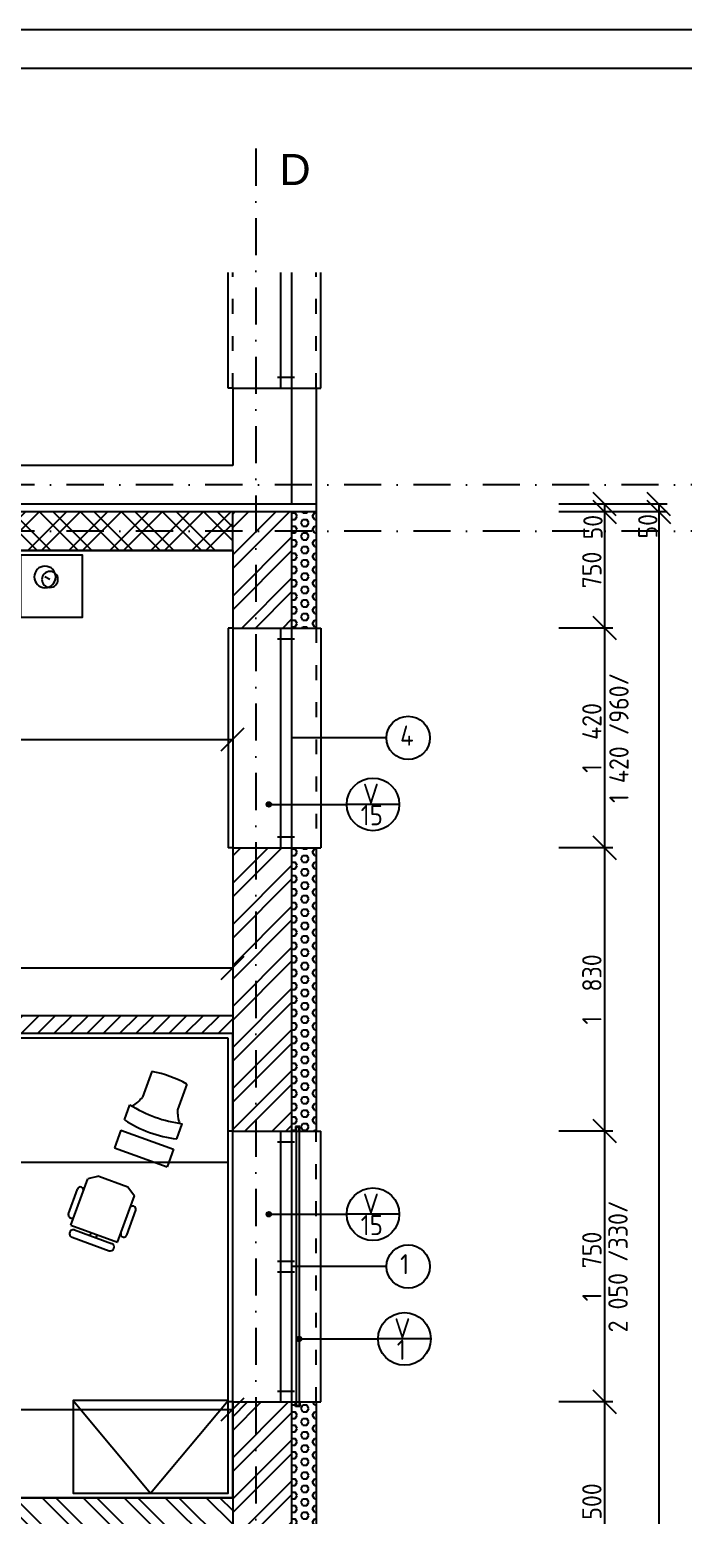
# Model space of a CAD drawing. Extents: x 4511820 to 5180432, y -1526536 to -944957.
# Drawn here: x 4992559 to 4996783, y -1143087 to -1133488 of the extents above; entities that cross this region are included whole.
import ezdxf

# ---------------------------------------------------------------- set-up
doc = ezdxf.new("R2010")
doc.units = 0
doc.header["$MEASUREMENT"] = 0
doc.linetypes.add('ACAD_ISO03W100', pattern=[30, 12, -18])
doc.linetypes.add('BODKOCIARKOVANA_3', pattern=[5.6, 3, -1.3, 0, -1.3])
doc.layers.get('0').update_dxf_attribs({"linetype": 'CONTINUOUS'})
doc.layers.get('Defpoints').update_dxf_attribs({"color": 61, "linetype": 'CONTINUOUS'})
for name, color, linetype in [('KÓTY', 4, 'CONTINUOUS'), ('MÚRY', 1, 'CONTINUOUS'), ('OKNÁ', 143, 'CONTINUOUS'), ('osi', 253, 'CONTINUOUS'), ('Plochy', 41, 'CONTINUOUS'), ('TENKÁ', 7, 'CONTINUOUS'), ('ZARIADENIE', 47, 'CONTINUOUS'), ('ŠRAFY', 82, 'CONTINUOUS')]:
    doc.layers.add(name, color=color, linetype=linetype)
doc.styles.add('styl1', font='arial.ttf')
doc.styles.add('STYLE1', font='isocp.shx')
doc.dimstyles.new('STANDARD-50', dxfattribs={"dimtxt": 125, "dimasz": 150, "dimexe": 10, "dimexo": 200, "dimgap": 20, "dimtad": 1, "dimdsep": 46, "dimlunit": 6, "dimtxsty": 'STYLE1', "dimblk1": 'OBLIQUE', "dimblk2": 'OBLIQUE', "dimsah": 1, "dimcen": 2.5, "dimse1": 1, "dimse2": 1, "dimadec": 0, "dimazin": 0, "dimtfac": 1, "dimtmove": 1, "dimatfit": 3, "dimldrblk": 'OBLIQUE', "dimfxl": 1, "dimtolj": 1, "dimtzin": 0, "dimarcsym": 0})
pattern_1 = [(45, (584112, 91563.12), (-132.5825215, 132.5825215), []), (45, (584200.39, 91563.12), (-132.5825215, 132.5825215), [])]

# ---------------------------------------------------------------- blocks, each defined once
blk = doc.blocks.new('_OBLIQUE')
at = {"color": 0, "linetype": 'ByBlock'}
blk.add_line((-0.5, -0.5), (0.5, 0.5), dxfattribs=at)
blk = doc.blocks.new('*D13016')
at = {"layer": 'Defpoints', "color": 0}
for p in [(4993901, -1136554.2), (4993901, -1136604.2), (4996624.5, -1136604.2)]:
    blk.add_point(p, dxfattribs=at)
at = {"layer": 'KÓTY', "color": 0, "lineweight": -2}
blk.add_line((4996624.5, -1136554.2), (4996624.5, -1136604.2), dxfattribs=at)
at = {"layer": 'KÓTY', "color": 0, "linetype": 'ByBlock', "lineweight": -2, "xscale": 150, "yscale": 150, "zscale": 150}
for p, rotation in [((4996624.5, -1136554.2), 90), ((4996624.5, -1136604.2), 270)]:
    blk.add_blockref('_OBLIQUE', p, dxfattribs=dict(at, rotation=rotation))
at = {"layer": 'KÓTY', "color": 0, "insert": (4996553.5, -1136696.5), "char_height": 125, "attachment_point": 5, "rotation": 90, "style": 'STYLE1'}
blk.add_mtext('\\A1;50', dxfattribs=at)
blk = doc.blocks.new('*D13017')
at = {"layer": 'Defpoints', "color": 0}
for p in [(4994251, -1136554.2), (4994251, -1136604.2), (4996274.5, -1136604.2)]:
    blk.add_point(p, dxfattribs=at)
at = {"layer": 'KÓTY', "color": 0, "lineweight": -2}
blk.add_line((4996274.5, -1136554.2), (4996274.5, -1136604.2), dxfattribs=at)
at = {"layer": 'KÓTY', "color": 0, "linetype": 'ByBlock', "lineweight": -2, "xscale": 150, "yscale": 150, "zscale": 150}
for p, rotation in [((4996274.5, -1136554.2), 90), ((4996274.5, -1136604.2), 270)]:
    blk.add_blockref('_OBLIQUE', p, dxfattribs=dict(at, rotation=rotation))
at = {"layer": 'KÓTY', "color": 0, "insert": (4996199, -1136702.5), "char_height": 125, "attachment_point": 5, "rotation": 90, "style": 'STYLE1'}
blk.add_mtext('\\A1;50', dxfattribs=at)
blk = doc.blocks.new('*D13018')
at = {"layer": 'Defpoints', "color": 0}
for p in [(4994411, -1136604.2), (4994251, -1155734.2), (4996624.5, -1155734.2)]:
    blk.add_point(p, dxfattribs=at)
at = {"layer": 'KÓTY', "color": 0, "lineweight": -2}
blk.add_line((4996624.5, -1136604.2), (4996624.5, -1155734.2), dxfattribs=at)
at = {"layer": 'KÓTY', "color": 0, "linetype": 'ByBlock', "lineweight": -2, "xscale": 150, "yscale": 150, "zscale": 150}
for p, rotation in [((4996624.5, -1136604.2), 90), ((4996624.5, -1155734.2), 270)]:
    blk.add_blockref('_OBLIQUE', p, dxfattribs=dict(at, rotation=rotation))
at = {"layer": 'KÓTY', "color": 0, "insert": (4996542, -1146169.2), "char_height": 125, "attachment_point": 5, "rotation": 90, "style": 'STYLE1'}
blk.add_mtext('\\A1;19ﾠ130', dxfattribs=at)
blk = doc.blocks.new('*D13019')
at = {"layer": 'Defpoints', "color": 0}
for p in [(4994251, -1136604.2), (4994251, -1137354.2), (4996274.5, -1137354.2)]:
    blk.add_point(p, dxfattribs=at)
at = {"layer": 'KÓTY', "color": 0, "lineweight": -2}
blk.add_line((4996274.5, -1136604.2), (4996274.5, -1137354.2), dxfattribs=at)
at = {"layer": 'KÓTY', "color": 0, "linetype": 'ByBlock', "lineweight": -2, "xscale": 150, "yscale": 150, "zscale": 150}
for p, rotation in [((4996274.5, -1136604.2), 90), ((4996274.5, -1137354.2), 270)]:
    blk.add_blockref('_OBLIQUE', p, dxfattribs=dict(at, rotation=rotation))
at = {"layer": 'KÓTY', "color": 0, "insert": (4996192, -1136979.2), "char_height": 125, "attachment_point": 5, "rotation": 90, "style": 'STYLE1'}
blk.add_mtext('\\A1;750', dxfattribs=at)
blk = doc.blocks.new('*D13020')
at = {"layer": 'Defpoints', "color": 0}
for p in [(4994251, -1137354.2), (4994251, -1138774.2), (4996274.5, -1138774.2)]:
    blk.add_point(p, dxfattribs=at)
at = {"layer": 'KÓTY', "color": 0, "lineweight": -2}
blk.add_line((4996274.5, -1137354.2), (4996274.5, -1138774.2), dxfattribs=at)
at = {"layer": 'KÓTY', "color": 0, "linetype": 'ByBlock', "lineweight": -2, "xscale": 150, "yscale": 150, "zscale": 150}
for p, rotation in [((4996274.5, -1137354.2), 90), ((4996274.5, -1138774.2), 270)]:
    blk.add_blockref('_OBLIQUE', p, dxfattribs=dict(at, rotation=rotation))
at = {"layer": 'KÓTY', "color": 0, "insert": (4996192, -1138064.2), "char_height": 125, "attachment_point": 5, "rotation": 90, "style": 'STYLE1'}
blk.add_mtext('\\A1;1ﾠ420', dxfattribs=at)
blk = doc.blocks.new('*D13021')
at = {"layer": 'Defpoints', "color": 0}
for p in [(4994251, -1138774.2), (4994251, -1140604.2), (4996274.5, -1140604.2)]:
    blk.add_point(p, dxfattribs=at)
at = {"layer": 'KÓTY', "color": 0, "lineweight": -2}
blk.add_line((4996274.5, -1138774.2), (4996274.5, -1140604.2), dxfattribs=at)
at = {"layer": 'KÓTY', "color": 0, "linetype": 'ByBlock', "lineweight": -2, "xscale": 150, "yscale": 150, "zscale": 150}
for p, rotation in [((4996274.5, -1138774.2), 90), ((4996274.5, -1140604.2), 270)]:
    blk.add_blockref('_OBLIQUE', p, dxfattribs=dict(at, rotation=rotation))
at = {"layer": 'KÓTY', "color": 0, "insert": (4996192, -1139689.2), "char_height": 125, "attachment_point": 5, "rotation": 90, "style": 'STYLE1'}
blk.add_mtext('\\A1;1ﾠ830', dxfattribs=at)
blk = doc.blocks.new('*D13022')
at = {"layer": 'Defpoints', "color": 0}
for p in [(4994251, -1140604.2), (4994251, -1142354.2), (4996274.5, -1142354.2)]:
    blk.add_point(p, dxfattribs=at)
at = {"layer": 'KÓTY', "color": 0, "lineweight": -2}
blk.add_line((4996274.5, -1140604.2), (4996274.5, -1142354.2), dxfattribs=at)
at = {"layer": 'KÓTY', "color": 0, "linetype": 'ByBlock', "lineweight": -2, "xscale": 150, "yscale": 150, "zscale": 150}
for p, rotation in [((4996274.5, -1140604.2), 90), ((4996274.5, -1142354.2), 270)]:
    blk.add_blockref('_OBLIQUE', p, dxfattribs=dict(at, rotation=rotation))
at = {"layer": 'KÓTY', "color": 0, "insert": (4996192, -1141479.2), "char_height": 125, "attachment_point": 5, "rotation": 90, "style": 'STYLE1'}
blk.add_mtext('\\A1;1ﾠ750', dxfattribs=at)
blk = doc.blocks.new('*D13023')
at = {"layer": 'Defpoints', "color": 0}
for p in [(4994251, -1142354.2), (4994251, -1143854.2), (4996274.5, -1143854.2)]:
    blk.add_point(p, dxfattribs=at)
at = {"layer": 'KÓTY', "color": 0, "lineweight": -2}
blk.add_line((4996274.5, -1142354.2), (4996274.5, -1143854.2), dxfattribs=at)
at = {"layer": 'KÓTY', "color": 0, "linetype": 'ByBlock', "lineweight": -2, "xscale": 150, "yscale": 150, "zscale": 150}
for p, rotation in [((4996274.5, -1142354.2), 90), ((4996274.5, -1143854.2), 270)]:
    blk.add_blockref('_OBLIQUE', p, dxfattribs=dict(at, rotation=rotation))
at = {"layer": 'KÓTY', "color": 0, "insert": (4996192, -1143104.2), "char_height": 125, "attachment_point": 5, "rotation": 90, "style": 'STYLE1'}
blk.add_mtext('\\A1;1ﾠ500', dxfattribs=at)
blk = doc.blocks.new('DVOJPOSTEL')
at = {"layer": 'ZARIADENIE', "ltscale": 0.25}
for p, q in [((4444359, -1314665.2), (4444359, -1312665.2)), ((4444359, -1312665.2), (4446159, -1312665.2)), ((4445259, -1312665.2), (4445259, -1314665.2)), ((4446159, -1312665.2), (4446159, -1314665.2)), ((4444139.6, -1312821.2), (4444171.8, -1312805.1)), ((4446378.4, -1312821.2), (4446346.2, -1312805.1)), ((4446159, -1314665.2), (4444359, -1314665.2))]:
    blk.add_line(p, q, dxfattribs=at)
at = {"layer": 'ZARIADENIE', "color": 76, "ltscale": 0.25}
for p, q in [((4444432.3, -1312741.6), (4445177.9, -1312741.6)), ((4444432.3, -1312741.6), (4444432.3, -1313110.9)), ((4445177.9, -1312741.6), (4445177.9, -1313110.9)), ((4446085.7, -1312741.6), (4445340.1, -1312741.6)), ((4445340.1, -1312741.6), (4445340.1, -1313110.9)), ((4446085.7, -1312741.6), (4446085.7, -1313110.9)), ((4444432.3, -1313110.9), (4445177.9, -1313110.9)), ((4446085.7, -1313110.9), (4445340.1, -1313110.9)), ((4444432.3, -1313193.6), (4444432.3, -1314603.6)), ((4444432.3, -1313193.6), (4445027.9, -1313193.6)), ((4445027.9, -1313193.6), (4445177.9, -1313343.6)), ((4445027.9, -1313193.6), (4445027.9, -1313343.6)), ((4445490.1, -1313193.6), (4445340.1, -1313343.6)), ((4446085.7, -1313193.6), (4445490.1, -1313193.6)), ((4445490.1, -1313193.6), (4445490.1, -1313343.6)), ((4446085.7, -1313193.6), (4446085.7, -1314603.6)), ((4445027.9, -1313343.6), (4445177.9, -1313343.6)), ((4445177.9, -1313343.6), (4445177.9, -1314603.6)), ((4445340.1, -1313343.6), (4445340.1, -1314603.6)), ((4445490.1, -1313343.6), (4445340.1, -1313343.6)), ((4444432.3, -1314603.6), (4445177.9, -1314603.6)), ((4446085.7, -1314603.6), (4445340.1, -1314603.6))]:
    blk.add_line(p, q, dxfattribs=at)
at = {"layer": 'ZARIADENIE'}
for points in [[(4444329, -1313065.2), (4443929, -1313065.2), (4443929, -1312665.2), (4444329, -1312665.2)], [(4446189, -1313065.2), (4446589, -1313065.2), (4446589, -1312665.2), (4446189, -1312665.2)]]:
    blk.add_lwpolyline(points, close=True, dxfattribs=at)
at = {"layer": 'ZARIADENIE', "ltscale": 0.25}
for centre, radius in [((4444171.8, -1312805.1), 69.7), ((4446346.2, -1312805.1), 69.7), ((4444139.6, -1312821.2), 51.9), ((4446378.4, -1312821.2), 51.9)]:
    blk.add_circle(centre, radius, dxfattribs=at)
blk = doc.blocks.new('SKRINA')
at = {"layer": 'ZARIADENIE'}
for p, q in [((4449069, -1324645.2), (4448469, -1324145.2)), ((4448469, -1325145.2), (4449069, -1324645.2))]:
    blk.add_line(p, q, dxfattribs=at)
blk.add_lwpolyline([(4448469, -1324145.2), (4448469, -1325145.2), (4449069, -1325145.2), (4449069, -1324145.2)], close=True, dxfattribs=at)
blk = doc.blocks.new('*D18429')
at = {"layer": 'Defpoints', "color": 0}
for p in [(4988991, -1138073.5), (4993871, -1138064.2), (4993871, -1138073.5)]:
    blk.add_point(p, dxfattribs=at)
at = {"layer": 'KÓTY', "color": 0, "lineweight": -2}
blk.add_line((4988991, -1138073.5), (4993871, -1138073.5), dxfattribs=at)
at = {"layer": 'KÓTY', "color": 0, "linetype": 'ByBlock', "lineweight": -2, "xscale": 150, "yscale": 150, "zscale": 150, "rotation": 180}
blk.add_blockref('_OBLIQUE', (4988991, -1138073.5), dxfattribs=at)
at = {"layer": 'KÓTY', "color": 0, "linetype": 'ByBlock', "lineweight": -2, "xscale": 150, "yscale": 150, "zscale": 150}
blk.add_blockref('_OBLIQUE', (4993871, -1138073.5), dxfattribs=at)
at = {"layer": 'KÓTY', "color": 0, "insert": (4991431, -1137991), "char_height": 125, "attachment_point": 5, "style": 'STYLE1'}
blk.add_mtext('\\A1;4ﾠ880', dxfattribs=at)
blk = doc.blocks.new('*D18481')
at = {"layer": 'Defpoints', "color": 0}
for p in [(4988611, -1139354.2), (4993871, -1139354.2), (4993871, -1139549.5)]:
    blk.add_point(p, dxfattribs=at)
at = {"layer": 'KÓTY', "color": 0, "lineweight": -2}
blk.add_line((4988611, -1139549.5), (4993871, -1139549.5), dxfattribs=at)
at = {"layer": 'KÓTY', "color": 0, "linetype": 'ByBlock', "lineweight": -2, "xscale": 150, "yscale": 150, "zscale": 150, "rotation": 180}
blk.add_blockref('_OBLIQUE', (4988611, -1139549.5), dxfattribs=at)
at = {"layer": 'KÓTY', "color": 0, "linetype": 'ByBlock', "lineweight": -2, "xscale": 150, "yscale": 150, "zscale": 150}
blk.add_blockref('_OBLIQUE', (4993871, -1139549.5), dxfattribs=at)
at = {"layer": 'KÓTY', "color": 0, "insert": (4991241, -1139467), "char_height": 125, "attachment_point": 5, "style": 'STYLE1'}
blk.add_mtext('\\A1;5ﾠ260', dxfattribs=at)
blk = doc.blocks.new('*D18490')
at = {"layer": 'Defpoints', "color": 0}
for p in [(4993871, -1142402.5), (4990111, -1142974.2), (4993871, -1142974.2)]:
    blk.add_point(p, dxfattribs=at)
at = {"layer": 'KÓTY', "color": 0, "lineweight": -2}
blk.add_line((4990111, -1142402.5), (4993871, -1142402.5), dxfattribs=at)
at = {"layer": 'KÓTY', "color": 0, "linetype": 'ByBlock', "lineweight": -2, "xscale": 150, "yscale": 150, "zscale": 150, "rotation": 180}
blk.add_blockref('_OBLIQUE', (4990111, -1142402.5), dxfattribs=at)
at = {"layer": 'KÓTY', "color": 0, "linetype": 'ByBlock', "lineweight": -2, "xscale": 150, "yscale": 150, "zscale": 150}
blk.add_blockref('_OBLIQUE', (4993871, -1142402.5), dxfattribs=at)
at = {"layer": 'KÓTY', "color": 0, "insert": (4991991, -1142320), "char_height": 125, "attachment_point": 5, "style": 'STYLE1'}
blk.add_mtext('\\A1;3ﾠ760', dxfattribs=at)

msp = doc.modelspace()

# ---------------------------------------------------------------- hatches: boundary and pattern name
at = {"layer": 'TENKÁ'}
h = msp.add_hatch(color=256, dxfattribs=at)
h.dxf.hatch_style = 1
h.paths.add_polyline_path([(4994120.327, -1138493.457, 2.41421356), (4994105.327, -1138508.457, 0.41421356)])
h = msp.add_hatch(color=256, dxfattribs=at)
h.dxf.hatch_style = 1
h.paths.add_polyline_path([(4994281, -1140604.191), (4994281, -1140579.191), (4994301, -1140579.191), (4994301, -1140604.191), (4994306, -1140604.191), (4994306, -1140574.191), (4994276, -1140574.191), (4994276, -1140604.191)])
h = msp.add_hatch(color=256, dxfattribs=at)
h.dxf.hatch_style = 1
h.paths.add_polyline_path([(4994120.327, -1141141.635, 2.41421356), (4994105.327, -1141156.635, 0.41421356)])
h = msp.add_hatch(color=256, dxfattribs=at)
h.dxf.hatch_style = 1
h.paths.add_polyline_path([(4994316, -1141947.191, 2.41421356), (4994301, -1141962.191, 0.41421356)])
h = msp.add_hatch(color=256, dxfattribs=at)
h.dxf.hatch_style = 1
h.paths.add_polyline_path([(4994281, -1142354.191), (4994281, -1142379.191), (4994301, -1142379.191), (4994301, -1142354.191), (4994306, -1142354.191), (4994306, -1142384.191), (4994276, -1142384.191), (4994276, -1142354.191)])
at = {"layer": 'ŠRAFY'}
h = msp.add_hatch(dxfattribs=at)
h.set_pattern_fill('ANSI32', color=256, scale=500)
h.set_pattern_definition([(45, (400449.4, 43955.85), (-132.5825215, 132.5825215), []), (45, (400537.78, 43955.85), (-132.5825215, 132.5825215), [])])
h.paths.add_polyline_path([(4980951, -1136604.191), (4980951, -1136854.191), (4993871, -1136854.191), (4993871, -1136604.191), (4980951, -1136604.191)])
h = msp.add_hatch(dxfattribs=at)
h.set_pattern_fill('ANSI32', color=256, scale=500, angle=90)
h.set_pattern_definition([(135, (400449.4, 43955.85), (-132.5825215, -132.5825215), []), (135, (400449.4, 44044.24), (-132.5825215, -132.5825215), [])])
h.paths.add_polyline_path([(4980951, -1136604.191), (4980951, -1136854.191), (4993871, -1136854.191), (4993871, -1136604.191), (4980951, -1136604.191)])
h = msp.add_hatch(dxfattribs=at)
h.set_pattern_fill('ANSI32', color=256, scale=500)
h.set_pattern_definition(pattern_1)
h.paths.add_polyline_path([(4994251, -1137354.191), (4994251, -1136604.191), (4993871, -1136604.191), (4993871, -1136854.191), (4993871, -1137354.191)])
h = msp.add_hatch(dxfattribs=at)
h.set_pattern_fill('HEX', color=256, scale=200)
h.set_pattern_definition([(0, (2e-09, 2170), (0, 43.3012702), [25, -50]), (120, (2e-09, 2170), (-37.5, -21.6506351), [25, -50]), (60, (25, 2170), (-37.5, 21.6506351), [25, -50])])
h.paths.add_polyline_path([(4994411, -1137354.191), (4994411, -1136604.191), (4994251, -1136604.191), (4994251, -1137354.191)])
h = msp.add_hatch(dxfattribs=at)
h.set_pattern_fill('ANSI32', color=256, scale=500)
h.set_pattern_definition(pattern_1)
h.paths.add_polyline_path([(4994181, -1140604.191), (4994251, -1140604.191), (4994251, -1138774.191), (4994181, -1138774.191), (4993871, -1138774.191), (4993871, -1139859.191), (4993871, -1139974.191), (4993871, -1140604.191)])
h = msp.add_hatch(dxfattribs=at)
h.set_pattern_fill('HEX', color=256, scale=200)
h.paths.add_polyline_path([(4994411, -1140604.191), (4994411, -1138774.191), (4994251, -1138774.191), (4994251, -1140604.191)])
at = {"layer": 'ŠRAFY', "ltscale": 0.25}
h = msp.add_hatch(dxfattribs=at)
h.set_pattern_fill('ANSI31', color=256, scale=600, style=0)
h.set_pattern_definition([(45, (515270.5, 303822), (-53.0330086, 53.0330086), [])])
h.paths.add_polyline_path([(4988496, -1139804.191), (4988496, -1140469.191), (4989996, -1140469.191), (4989996, -1140609.191), (4990111, -1140609.191), (4990111, -1139974.191), (4993871, -1139974.191), (4993871, -1139859.191), (4989996, -1139859.191), (4989996, -1140354.191), (4988611, -1140354.191), (4988611, -1139804.191)])
at = {"layer": 'ŠRAFY'}
h = msp.add_hatch(dxfattribs=at)
h.set_pattern_fill('ANSI32', color=256, scale=500)
h.set_pattern_definition(pattern_1)
h.paths.add_polyline_path([(4994181, -1143854.191), (4994251, -1143854.191), (4994251, -1142354.191), (4994181, -1142354.191), (4993871, -1142354.191), (4993871, -1142974.191), (4993871, -1143274.191), (4993871, -1143854.191)])
h = msp.add_hatch(dxfattribs=at)
h.set_pattern_fill('HEX', color=256, scale=200)
h.paths.add_polyline_path([(4994411, -1142354.191), (4994251, -1142354.191), (4994251, -1143854.191), (4994411, -1143854.191)])
h = msp.add_hatch(dxfattribs=at)
h.set_pattern_fill('ANSI32', color=256, scale=500, angle=90)
h.set_pattern_definition([(135, (515810.9, 44482.1), (-132.5825215, -132.5825215), []), (135, (515810.9, 44570.48), (-132.5825215, -132.5825215), [])])
h.paths.add_polyline_path([(4989996, -1143274.191), (4990591, -1143274.191), (4990706, -1143274.191), (4993871, -1143274.191), (4993871, -1142974.191), (4990111, -1142974.191), (4989996, -1142974.191)])

# ---------------------------------------------------------------- linework, layer by layer
at = {"layer": 'KÓTY', "ltscale": 25}
for p, q in [((4996327.903, -1136554.191), (4995977.903, -1136554.191)), ((4996327.903, -1136604.191), (4995977.903, -1136604.191)), ((4996677.903, -1136554.191), (4996327.903, -1136554.191)), ((4996677.903, -1136604.191), (4996327.903, -1136604.191)), ((4996327.903, -1137354.191), (4995977.903, -1137354.191)), ((4996327.903, -1138774.191), (4995977.903, -1138774.191)), ((4996327.903, -1140604.191), (4995977.903, -1140604.191)), ((4996327.903, -1142354.191), (4995977.903, -1142354.191))]:
    msp.add_line(p, q, dxfattribs=at)
at = {"layer": 'MÚRY'}
for p, q in [((4993871, -1135804.191), (4994411, -1135804.191)), ((4993871, -1135804.191), (4993871, -1136304.191)), ((4994411, -1135804.191), (4994411, -1137354.191)), ((4993871, -1136304.191), (4989986, -1136304.191)), ((4993871, -1136854.191), (4988991, -1136854.191)), ((4993871, -1136854.191), (4993871, -1137354.191)), ((4993871, -1137354.191), (4994411, -1137354.191)), ((4993871, -1138774.191), (4993871, -1139859.191)), ((4993871, -1138774.191), (4994411, -1138774.191)), ((4994411, -1138774.191), (4994411, -1140604.191)), ((4993871, -1139859.191), (4989996, -1139859.191)), ((4993871, -1139974.191), (4990111, -1139974.191)), ((4993871, -1139974.191), (4993871, -1140604.191)), ((4993871, -1140604.191), (4994411, -1140604.191)), ((4993871, -1142354.191), (4993871, -1142974.191)), ((4993871, -1142354.191), (4994411, -1142354.191)), ((4994411, -1142354.191), (4994411, -1143854.191)), ((4993871, -1142974.191), (4990111, -1142974.191))]:
    msp.add_line(p, q, dxfattribs=at)
at = {"layer": 'OKNÁ', "ltscale": 0.25}
for p, q in [((4994181, -1135057), (4994181, -1135804.191)), ((4994251, -1135057), (4994251, -1135804.191)), ((4994161, -1135734.191), (4994271, -1135734.191)), ((4994161, -1135734.191), (4994271, -1135734.191)), ((4994181, -1137354.191), (4994181, -1138774.191)), ((4994251, -1137354.191), (4994251, -1138774.191)), ((4994161, -1137424.191), (4994271, -1137424.191)), ((4994161, -1137424.191), (4994271, -1137424.191)), ((4994864.854, -1138064.191), (4994251, -1138064.191)), ((4994161, -1138704.191), (4994271, -1138704.191)), ((4994161, -1138704.191), (4994271, -1138704.191)), ((4994181, -1140604.191), (4994181, -1142354.191)), ((4994251, -1140604.191), (4994251, -1142354.191)), ((4994281, -1140604.191), (4994281, -1142354.191)), ((4994281, -1140604.191), (4994281, -1142354.191)), ((4994301, -1140604.191), (4994301, -1142354.191)), ((4994161, -1140674.191), (4994271, -1140674.191)), ((4994161, -1140674.191), (4994271, -1140674.191)), ((4994161, -1141444.191), (4994271, -1141444.191)), ((4994161, -1141444.191), (4994271, -1141444.191)), ((4994864.854, -1141479.191), (4994251, -1141479.191)), ((4994161, -1141514.191), (4994271, -1141514.191)), ((4994161, -1141514.191), (4994271, -1141514.191)), ((4994161, -1142284.191), (4994271, -1142284.191)), ((4994161, -1142284.191), (4994271, -1142284.191))]:
    msp.add_line(p, q, dxfattribs=at)
for centre in [(4995004.854, -1138064.191), (4995004.854, -1141479.191)]:
    msp.add_circle(centre, 140, dxfattribs=at)
at = {"layer": 'osi', "linetype": 'BODKOCIARKOVANA_3', "ltscale": 80}
for p, q in [((4994021, -1134257), (4994021, -1171774.191)), ((5041881, -1136429.191), (4978211, -1136429.191)), ((5041881, -1136729.191), (4978211, -1136729.191))]:
    msp.add_line(p, q, dxfattribs=at)
at = {"layer": 'Plochy'}
for points in [[(4988991, -1136854.191), (4993871, -1136854.191), (4993871, -1139859.191), (4989996, -1139859.191), (4989996, -1140354.191), (4988611, -1140354.191), (4988611, -1138854.191), (4988991, -1138854.191)], [(4993871, -1139974.191), (4990111, -1139974.191), (4990111, -1142974.191), (4993871, -1142974.191)]]:
    msp.add_lwpolyline(points, close=True, dxfattribs=at)
at = {"layer": 'TENKÁ', "color": 7}
for p, q in [((5065037, -1133488.497), (4975746, -1133488.497)), ((5064787, -1133738.497), (4975996, -1133738.497))]:
    msp.add_line(p, q, dxfattribs=at)
at = {"layer": 'TENKÁ', "ltscale": 0.25}
for p, q in [((4993841, -1135804.191), (4993841, -1135057)), ((4994441, -1135804.191), (4994441, -1135057)), ((4993871, -1135804.191), (4993841, -1135804.191)), ((4994411, -1135804.191), (4994441, -1135804.191)), ((4993841, -1137354.191), (4993841, -1138774.191)), ((4993871, -1137354.191), (4993841, -1137354.191)), ((4994411, -1137354.191), (4994441, -1137354.191)), ((4994441, -1137354.191), (4994441, -1138774.191)), ((4994105.327, -1138493.457), (4994607.729, -1138493.457)), ((4994947.729, -1138493.457), (4994607.729, -1138493.457)), ((4993871, -1138774.191), (4993841, -1138774.191)), ((4994411, -1138774.191), (4994441, -1138774.191)), ((4993841, -1142354.191), (4993841, -1140604.191)), ((4993871, -1140604.191), (4993841, -1140604.191)), ((4994411, -1140604.191), (4994441, -1140604.191)), ((4994441, -1142354.191), (4994441, -1140604.191)), ((4994105.327, -1141141.635), (4994607.729, -1141141.635)), ((4994947.729, -1141141.635), (4994607.729, -1141141.635)), ((4994301, -1141947.191), (4994810.836, -1141947.191)), ((4995150.836, -1141947.191), (4994810.836, -1141947.191)), ((4993871, -1142354.191), (4993841, -1142354.191)), ((4994411, -1142354.191), (4994441, -1142354.191))]:
    msp.add_line(p, q, dxfattribs=at)
at = {"layer": 'TENKÁ', "linetype": 'ACAD_ISO03W100', "ltscale": 8}
for p, q in [((4993871, -1135804.191), (4993871, -1135057)), ((4994411, -1135804.191), (4994411, -1135057)), ((4993871, -1137354.191), (4993871, -1138774.191)), ((4994411, -1137354.191), (4994411, -1138774.191)), ((4993871, -1142354.191), (4993871, -1140604.191)), ((4994411, -1142354.191), (4994411, -1140604.191))]:
    msp.add_line(p, q, dxfattribs=at)
at = {"layer": 'TENKÁ'}
for p, q in [((4994251, -1135689.191), (4994251, -1136554.191)), ((4994251, -1135804.191), (4994251, -1136554.191)), ((4994411, -1136554.191), (4980571, -1136554.191)), ((4994411, -1136604.191), (4980571, -1136604.191)), ((4993871, -1136854.191), (4993871, -1136604.191)), ((4994251, -1136604.191), (4994251, -1137354.191)), ((4994251, -1136604.191), (4994251, -1137354.191)), ((4994251, -1138774.191), (4994251, -1140604.191)), ((4993871, -1139859.191), (4993871, -1139974.191)), ((4994306, -1140574.191), (4994276, -1140574.191)), ((4994276, -1140574.191), (4994276, -1140604.191)), ((4994281, -1140604.191), (4994281, -1140574.191)), ((4994301, -1140579.191), (4994281, -1140579.191)), ((4994281, -1140579.191), (4994281, -1140604.191)), ((4994301, -1140604.191), (4994301, -1140579.191)), ((4994306, -1140604.191), (4994306, -1140574.191)), ((4994251, -1142354.191), (4994251, -1143854.191)), ((4994276, -1142384.191), (4994276, -1142354.191)), ((4994281, -1142354.191), (4994281, -1142384.191)), ((4994281, -1142379.191), (4994281, -1142354.191)), ((4994301, -1142354.191), (4994301, -1142379.191)), ((4994306, -1142354.191), (4994306, -1142384.191)), ((4994306, -1142384.191), (4994276, -1142384.191)), ((4994301, -1142379.191), (4994281, -1142379.191)), ((4993871, -1142974.191), (4993871, -1143274.191))]:
    msp.add_line(p, q, dxfattribs=at)
at = {"layer": 'TENKÁ', "ltscale": 0.25}
for centre in [(4994777.729, -1138493.457), (4994777.729, -1141141.635), (4994980.836, -1141947.191)]:
    msp.add_circle(centre, 170, dxfattribs=at)
at = {"layer": 'TENKÁ'}
for centre in [(4994105.327, -1138493.457), (4994105.327, -1141141.635), (4994301, -1141947.191)]:
    msp.add_circle(centre, 15, dxfattribs=at)
at = {"layer": 'ZARIADENIE', "color": 8, "ltscale": 0.25}
for p, q in [((4993349.58, -1140218.39), (4993289.059, -1140384.668)), ((4993575.106, -1140300.475), (4993514.586, -1140466.752)), ((4993171.452, -1140532.362), (4993207.292, -1140433.893)), ((4993149.384, -1140599.041), (4993108.342, -1140711.804)), ((4993149.384, -1140599.041), (4993487.674, -1140722.168)), ((4993509.742, -1140655.489), (4993545.581, -1140557.021)), ((4993108.342, -1140711.804), (4993446.631, -1140834.931)), ((4993487.674, -1140722.168), (4993446.631, -1140834.931))]:
    msp.add_line(p, q, dxfattribs=at)
at = {"layer": 'ZARIADENIE', "color": 33, "ltscale": 0.25}
for p, q in [((4992826.018, -1141213.07), (4992935.465, -1140912.368)), ((4993005.527, -1140895.302), (4992935.465, -1140912.368)), ((4993005.527, -1140895.302), (4993193.466, -1140963.706)), ((4992810.17, -1141139.661), (4992868.755, -1140978.701)), ((4993126.72, -1141322.516), (4993236.166, -1141021.815)), ((4993193.466, -1140963.706), (4993236.166, -1141021.815)), ((4993186.047, -1141276.469), (4993244.632, -1141115.509)), ((4992826.018, -1141213.07), (4993126.72, -1141322.516)), ((4992832.892, -1141290.064), (4993071.963, -1141377.079)), ((4992849.993, -1141243.079), (4993089.064, -1141330.094)), ((4992950.735, -1141279.746), (4992957.575, -1141260.953)), ((4992988.322, -1141293.427), (4992995.163, -1141274.633))]:
    msp.add_line(p, q, dxfattribs=at)
at = {"layer": 'ZARIADENIE'}
msp.add_lwpolyline([(4993841, -1140004.191), (4992241, -1140004.191), (4992241, -1140804.191), (4993841, -1140804.191)], close=True, dxfattribs=at)
at = {"layer": 'ZARIADENIE', "color": 8, "ltscale": 0.25}
for centre, radius, start, end in [((4993184.905, -1141021.685), 820, 61.5850319, 78.4149681), ((4993650.053, -1139743.703), 820, 237.3196165, 262.6803835), ((4993079.433, -1140214.217), 270.179, 301.9719025, 320.8849629), ((4993614.213, -1139842.172), 820, 237.3196165, 262.6803835), ((4993784.732, -1140470.925), 270.179, 179.1150371, 198.0280976)]:
    msp.add_arc(centre, radius, start, end, dxfattribs=at)
at = {"layer": 'ZARIADENIE', "color": 33, "ltscale": 0.25}
for centre, radius, start, end in [((4992887.548, -1140985.541), 20, 340, 160), ((4993225.838, -1141108.668), 20, 340, 160), ((4992828.964, -1141146.501), 20, 160, 340), ((4992841.442, -1141266.572), 25, 70, 250), ((4993167.253, -1141269.628), 20, 160, 340), ((4993080.514, -1141353.587), 25, 250, 70)]:
    msp.add_arc(centre, radius, start, end, dxfattribs=at)

# ---------------------------------------------------------------- block references
at = {"layer": 'ZARIADENIE', "color": 2, "xscale": -1}
msp.add_blockref('DVOJPOSTEL', (9436830, 175781), dxfattribs=at)
at = {"layer": 'ZARIADENIE', "color": 2, "rotation": 270.0000000000001}
msp.add_blockref('SKRINA', (6317986.191, 3306124.809), dxfattribs=at)

# ---------------------------------------------------------------- texts
at = {"layer": 'KÓTY', "char_height": 125, "attachment_point": 5, "rotation": 90, "style": 'STYLE1'}
for s, insert in [('\\A1;1 420 /960/', (4996366.957, -1138064.191)), ('\\A1;2 050 /330/', (4996360.957, -1141479.191))]:
    msp.add_mtext(s, dxfattribs=dict(at, insert=insert))
at = {"layer": 'TENKÁ', "ltscale": 0.25, "style": 'styl1'}
msp.add_text('D', height=200, dxfattribs=at).set_placement((4994173.054, -1134491.5))
at = {"layer": 'TENKÁ', "style": 'STYLE1'}
for s, p in [('4', (4994952.823, -1138114.191)), ('V', (4994711.699, -1138489.957)), ('15', (4994698.199, -1138628.594)), ('V', (4994711.699, -1141138.135)), ('15', (4994698.199, -1141276.771)), ('1', (4994952.823, -1141529.191)), ('V', (4994914.806, -1141943.691)), ('1', (4994931.306, -1142082.328))]:
    msp.add_text(s, height=130, dxfattribs=at).set_placement(p)

# ---------------------------------------------------------------- dimensions: what is measured, and where the dimension line sits
at = {"layer": 'KÓTY'}
for base, p1, p2, picture, middle in [((4996624.5, -1136604.191), (4993901, -1136554.191), (4993901, -1136604.191), '*D13016', (4996636, -1136696.5)), ((4996274.5, -1136604.191), (4994251, -1136554.191), (4994251, -1136604.191), '*D13017', (4996281.5, -1136702.5))]:
    dim = msp.add_linear_dim(base=base, p1=p1, p2=p2, angle=90, dimstyle='STANDARD-50', dxfattribs=at)
    dim.commit()
    dim.dimension.update_dxf_attribs({"geometry": picture, "text_midpoint": middle, "dimtype": 160})
for base, p1, p2, picture, middle in [((4996624.5, -1155734.191), (4994411, -1136604.191), (4994251, -1155734.191), '*D13018', (4996541.957, -1146169.191)), ((4996274.5, -1137354.191), (4994251, -1136604.191), (4994251, -1137354.191), '*D13019', (4996192, -1136979.191)), ((4996274.5, -1138774.191), (4994251, -1137354.191), (4994251, -1138774.191), '*D13020', (4996191.957, -1138064.191)), ((4996274.5, -1140604.191), (4994251, -1138774.191), (4994251, -1140604.191), '*D13021', (4996191.957, -1139689.191)), ((4996274.5, -1142354.191), (4994251, -1140604.191), (4994251, -1142354.191), '*D13022', (4996191.957, -1141479.191)), ((4996274.5, -1143854.191), (4994251, -1142354.191), (4994251, -1143854.191), '*D13023', (4996191.957, -1143104.191))]:
    dim = msp.add_linear_dim(base=base, p1=p1, p2=p2, angle=90, dimstyle='STANDARD-50', dxfattribs=at)
    dim.commit()
    dim.dimension.update_dxf_attribs({"geometry": picture, "text_midpoint": middle})
dim = msp.add_linear_dim(base=(4993871, -1138073.5), p1=(4988991, -1138073.5), p2=(4993871, -1138064.191), dimstyle='STANDARD-50', override={"dimtxsty": 'STYLE1', "dimldrblk": 'OBLIQUE'}, dxfattribs=at)
dim.commit()
dim.dimension.update_dxf_attribs({"geometry": '*D18429', "text_midpoint": (4991431, -1137990.957)})
for base, p1, p2, picture, middle in [((4993871, -1139549.5), (4988611, -1139354.191), (4993871, -1139354.191), '*D18481', (4991241, -1139466.957)), ((4993871, -1142402.5), (4990111, -1142974.191), (4993871, -1142974.191), '*D18490', (4991991, -1142319.957))]:
    dim = msp.add_linear_dim(base=base, p1=p1, p2=p2, dimstyle='STANDARD-50', dxfattribs=at)
    dim.commit()
    dim.dimension.update_dxf_attribs({"geometry": picture, "text_midpoint": middle})

doc.saveas('drawing.dxf')
